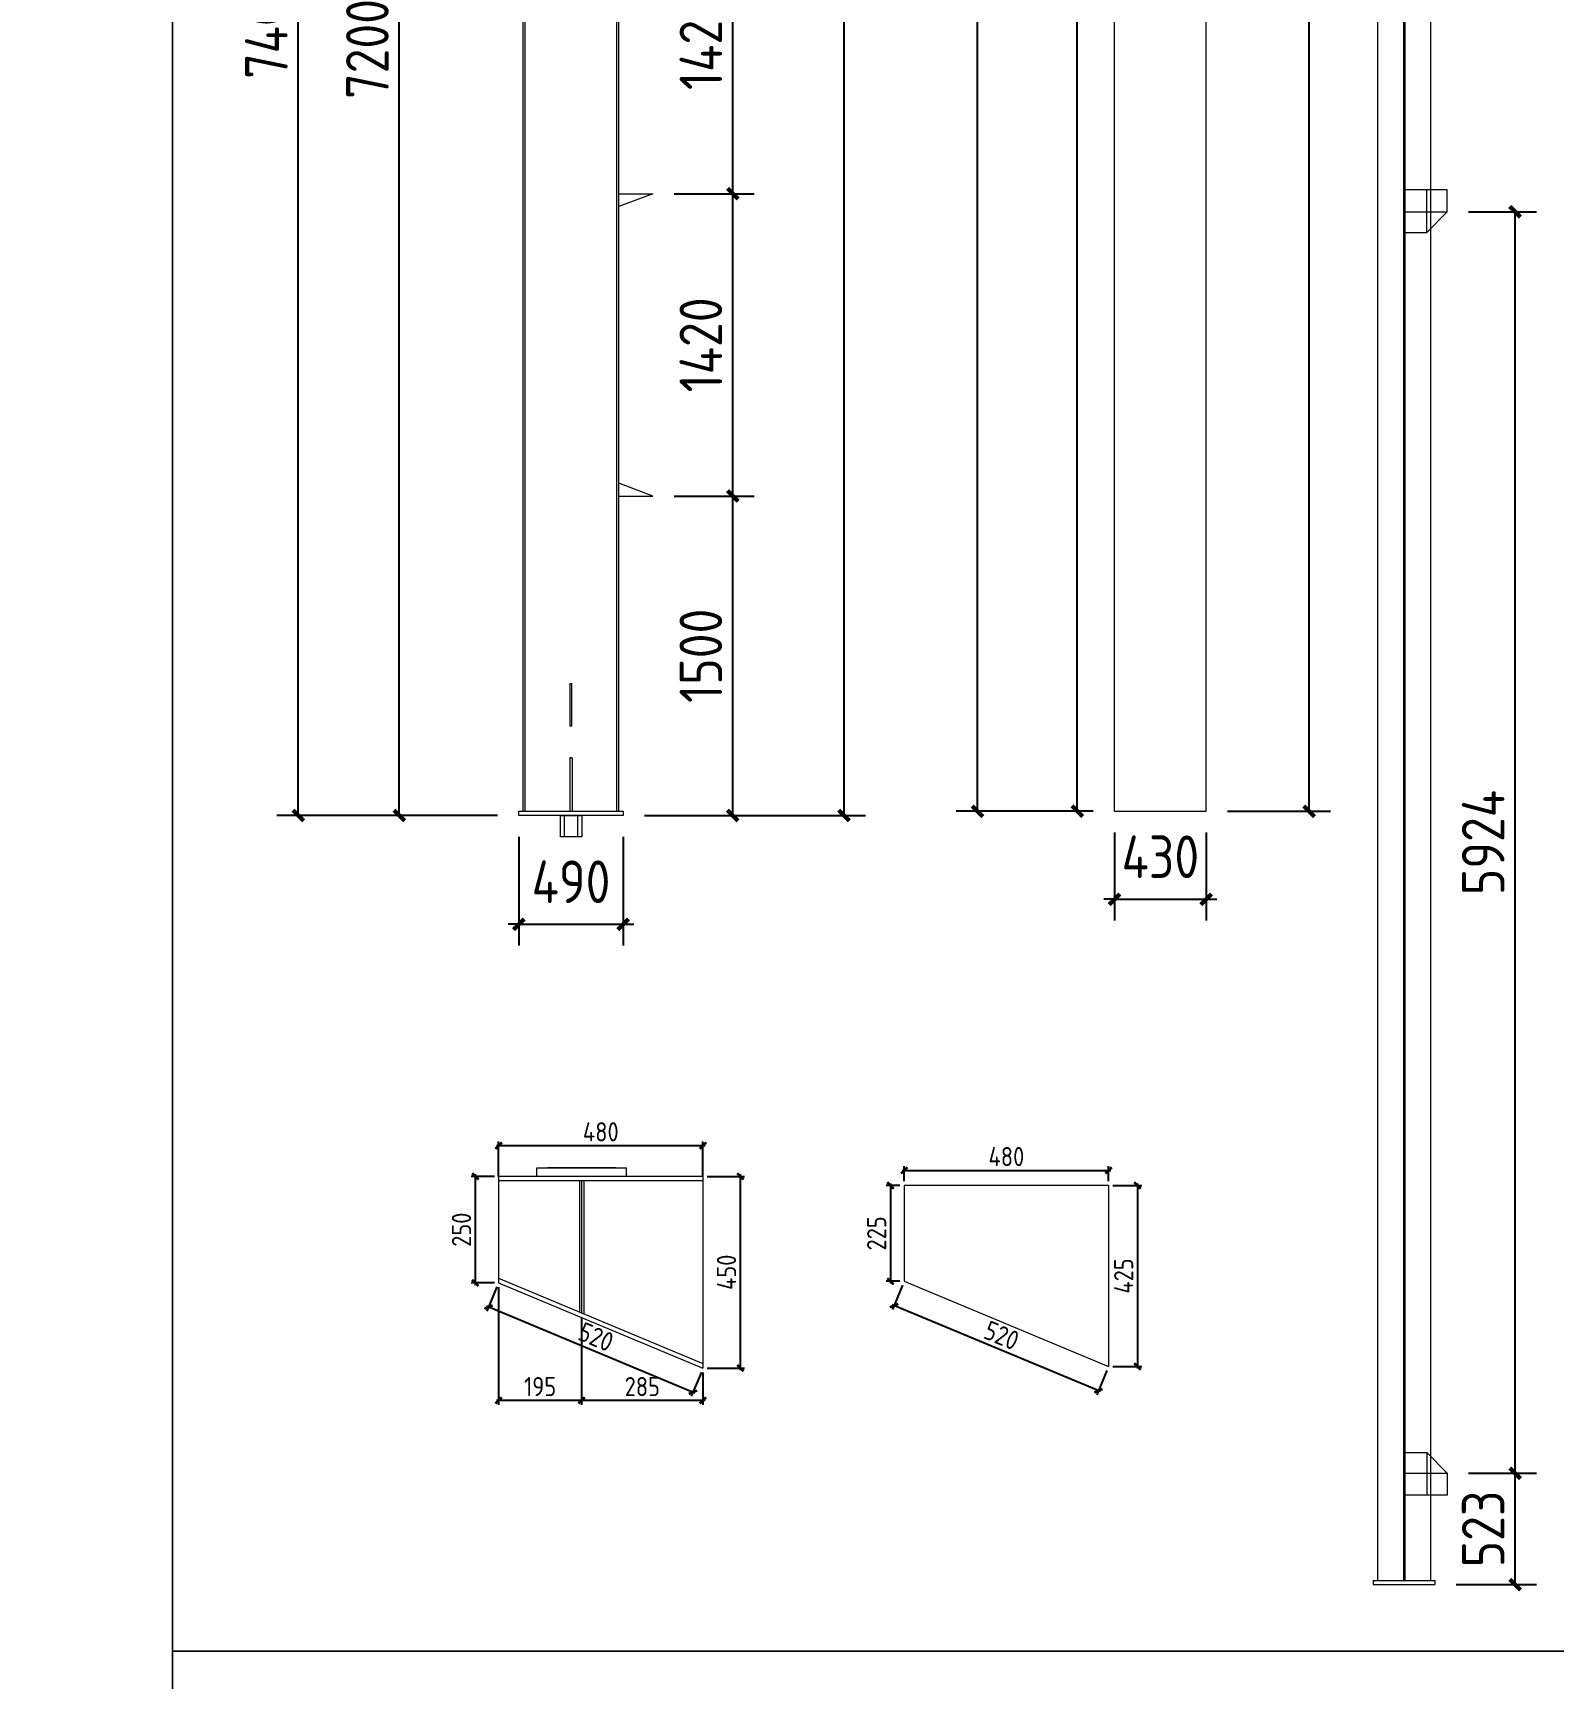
# Model space of a CAD drawing. Extents: x 485428 to 797698, y 56414 to 211814.
# Drawn here: x 671882 to 679024, y 125287 to 133014 of the extents above; entities that cross this region are included whole.
import ezdxf

# ---------------------------------------------------------------- set-up
doc = ezdxf.new("R2010")
doc.units = 0
doc.header["$LTSCALE"] = 1000
doc.header["$MEASUREMENT"] = 0
doc.linetypes.add('DASH', pattern=[0.35, 0.25, -0.1])
doc.layers.add('DOTE', color=1, linetype='Continuous')
doc.styles.get("Standard").update_dxf_attribs({"font": 'gbenor.shx', "bigfont": 'gbcbig.shx'})
doc.dimstyles.get("Standard").update_dxf_attribs({"dimscale": 100, "dimtxt": 2, "dimasz": 0.4, "dimexe": 0.5, "dimexo": 1, "dimgap": 0.5, "dimtad": 1, "dimdec": 0, "dimzin": 0, "dimdsep": 46, "dimtxsty": 'Standard', "dimblk": 'ARCHTICK', "dimcen": 0.09, "dimadec": 0, "dimazin": 0, "dimtfac": 1, "dimtdec": 0, "dimtix": 1, "dimtmove": 2, "dimatfit": 3, "dimfxl": 1, "dimtolj": 1, "dimtzin": 0, "dimarcsym": 0})

# ---------------------------------------------------------------- blocks, each defined once
blk = doc.blocks.new('_ArchTick')
at = {"color": 0, "linetype": 'ByBlock', "const_width": 0.4}
blk.add_lwpolyline([(-0.5, -0.5), (0.5, 0.5)], dxfattribs=at)
blk = doc.blocks.new('*D471')
at = {"color": 3, "lineweight": -2}
for p, q in [((674895.2, 130838.5), (675270.1, 130838.5)), ((675170.1, 129338.5), (675170.1, 130838.5)), ((674755.2, 129338.5), (675270.1, 129338.5))]:
    blk.add_line(p, q, dxfattribs=at)
at = {"layer": 'Defpoints', "color": 0}
for p in [(674795.2, 130838.5), (675170.1, 130838.5), (674655.2, 129338.5)]:
    blk.add_point(p, dxfattribs=at)
at = {"color": 3, "lineweight": -2, "xscale": 50, "yscale": 50, "zscale": 50}
for p, rotation in [((675170.1, 130838.5), 90), ((675170.1, 129338.5), 270)]:
    blk.add_blockref('_ArchTick', p, dxfattribs=dict(at, rotation=rotation))
at = {"color": 0, "lineweight": 15, "insert": (675020.1, 130088.5), "char_height": 200, "attachment_point": 5, "rotation": 90}
blk.add_mtext('\\A1;1500', dxfattribs=at)
blk = doc.blocks.new('*D472')
at = {"color": 3, "lineweight": -2}
for p, q in [((674895.2, 132258.5), (675270.1, 132258.5)), ((675170.1, 130838.5), (675170.1, 132258.5)), ((674895.2, 130838.5), (675270.1, 130838.5))]:
    blk.add_line(p, q, dxfattribs=at)
at = {"layer": 'Defpoints', "color": 0}
for p in [(674795.2, 132258.5), (675170.1, 132258.5), (674795.2, 130838.5)]:
    blk.add_point(p, dxfattribs=at)
at = {"color": 3, "lineweight": -2, "xscale": 50, "yscale": 50, "zscale": 50}
for p, rotation in [((675170.1, 132258.5), 90), ((675170.1, 130838.5), 270)]:
    blk.add_blockref('_ArchTick', p, dxfattribs=dict(at, rotation=rotation))
at = {"color": 0, "lineweight": 15, "insert": (675020.1, 131548.5), "char_height": 200, "attachment_point": 5, "rotation": 90}
blk.add_mtext('\\A1;1420', dxfattribs=at)
blk = doc.blocks.new('*D473')
at = {"color": 3, "lineweight": -2}
for p, q in [((674895.2, 133678.5), (675270.1, 133678.5)), ((675170.1, 132258.5), (675170.1, 133678.5)), ((674895.2, 132258.5), (675270.1, 132258.5))]:
    blk.add_line(p, q, dxfattribs=at)
at = {"layer": 'Defpoints', "color": 0}
for p in [(674795.2, 133678.5), (675170.1, 133678.5), (674795.2, 132258.5)]:
    blk.add_point(p, dxfattribs=at)
at = {"color": 3, "lineweight": -2, "xscale": 50, "yscale": 50, "zscale": 50}
for p, rotation in [((675170.1, 133678.5), 90), ((675170.1, 132258.5), 270)]:
    blk.add_blockref('_ArchTick', p, dxfattribs=dict(at, rotation=rotation))
at = {"color": 0, "lineweight": 15, "insert": (675020.1, 132968.5), "char_height": 200, "attachment_point": 5, "rotation": 90}
blk.add_mtext('\\A1;1420', dxfattribs=at)
blk = doc.blocks.new('*D477')
at = {"color": 3, "lineweight": -2}
for p, q in [((673605.2, 136538.5), (673503.6, 136538.5)), ((673603.6, 129338.5), (673603.6, 136538.5)), ((674065.2, 129338.5), (673503.6, 129338.5))]:
    blk.add_line(p, q, dxfattribs=at)
at = {"layer": 'Defpoints', "color": 0}
for p in [(673603.6, 136538.5), (673705.2, 136538.5), (674165.2, 129338.5)]:
    blk.add_point(p, dxfattribs=at)
at = {"color": 3, "lineweight": -2, "xscale": 50, "yscale": 50, "zscale": 50}
for p, rotation in [((673603.6, 136538.5), 90), ((673603.6, 129338.5), 270)]:
    blk.add_blockref('_ArchTick', p, dxfattribs=dict(at, rotation=rotation))
at = {"color": 0, "lineweight": 15, "insert": (673453.6, 132938.5), "char_height": 200, "attachment_point": 5, "rotation": 90}
blk.add_mtext('\\A1;7200', dxfattribs=at)
blk = doc.blocks.new('*D479')
at = {"color": 3, "lineweight": -2}
for p, q in [((674735.2, 139338.5), (675792.9, 139338.5)), ((675692.9, 129338.5), (675692.9, 139338.5)), ((674755.2, 129338.5), (675792.9, 129338.5))]:
    blk.add_line(p, q, dxfattribs=at)
at = {"layer": 'Defpoints', "color": 0}
for p in [(674635.2, 139338.5), (675692.9, 139338.5), (674655.2, 129338.5)]:
    blk.add_point(p, dxfattribs=at)
at = {"color": 3, "lineweight": -2, "xscale": 50, "yscale": 50, "zscale": 50}
for p, rotation in [((675692.9, 139338.5), 90), ((675692.9, 129338.5), 270)]:
    blk.add_blockref('_ArchTick', p, dxfattribs=dict(at, rotation=rotation))
at = {"color": 0, "lineweight": 15, "insert": (675542.9, 134338.5), "char_height": 200, "attachment_point": 5, "rotation": 90}
blk.add_mtext('\\A1;10000', dxfattribs=at)
blk = doc.blocks.new('*D468')
at = {"color": 3, "lineweight": -2}
for p, q in [((673503.6, 136738.5), (673028.8, 136738.5)), ((673128.8, 129338.5), (673128.8, 136738.5)), ((674065.2, 129338.5), (673028.8, 129338.5))]:
    blk.add_line(p, q, dxfattribs=at)
at = {"layer": 'Defpoints', "color": 0}
for p in [(673128.8, 136738.5), (673603.6, 136738.5), (674165.2, 129338.5)]:
    blk.add_point(p, dxfattribs=at)
at = {"color": 3, "lineweight": -2, "xscale": 50, "yscale": 50, "zscale": 50}
for p, rotation in [((673128.8, 136738.5), 90), ((673128.8, 129338.5), 270)]:
    blk.add_blockref('_ArchTick', p, dxfattribs=dict(at, rotation=rotation))
at = {"color": 0, "lineweight": 15, "insert": (672978.8, 133038.5), "char_height": 200, "attachment_point": 5, "rotation": 90}
blk.add_mtext('\\A1;7400', dxfattribs=at)
blk = doc.blocks.new('*D480')
at = {"color": 3, "lineweight": -2}
for p, q in [((676963.7, 129258.5), (676963.7, 128844.7)), ((677393.7, 129258.5), (677393.7, 128844.7)), ((676963.7, 128944.7), (676913.7, 128944.7)), ((676963.7, 128944.7), (677393.7, 128944.7)), ((677393.7, 128944.7), (677443.7, 128944.7))]:
    blk.add_line(p, q, dxfattribs=at)
at = {"layer": 'Defpoints', "color": 0}
for p in [(676963.7, 129358.5), (677393.7, 129358.5), (677393.7, 128944.7)]:
    blk.add_point(p, dxfattribs=at)
at = {"color": 3, "lineweight": -2, "xscale": 50, "yscale": 50, "zscale": 50}
blk.add_blockref('_ArchTick', (676963.7, 128944.7), dxfattribs=at)
at = {"color": 3, "lineweight": -2, "xscale": 50, "yscale": 50, "zscale": 50, "rotation": 180}
blk.add_blockref('_ArchTick', (677393.7, 128944.7), dxfattribs=at)
at = {"color": 0, "lineweight": 15, "insert": (677178.7, 129144.7), "char_height": 200, "attachment_point": 5}
blk.add_mtext('\\A1;430', dxfattribs=at)
blk = doc.blocks.new('*D470')
at = {"color": 3, "lineweight": -2}
for p, q in [((674165.2, 129238.5), (674165.2, 128727.3)), ((674655.2, 129238.5), (674655.2, 128727.3)), ((674165.2, 128827.3), (674115.2, 128827.3)), ((674165.2, 128827.3), (674655.2, 128827.3)), ((674655.2, 128827.3), (674705.2, 128827.3))]:
    blk.add_line(p, q, dxfattribs=at)
at = {"layer": 'Defpoints', "color": 0}
for p in [(674165.2, 129338.5), (674655.2, 129338.5), (674655.2, 128827.3)]:
    blk.add_point(p, dxfattribs=at)
at = {"color": 3, "lineweight": -2, "xscale": 50, "yscale": 50, "zscale": 50}
blk.add_blockref('_ArchTick', (674165.2, 128827.3), dxfattribs=at)
at = {"color": 3, "lineweight": -2, "xscale": 50, "yscale": 50, "zscale": 50, "rotation": 180}
blk.add_blockref('_ArchTick', (674655.2, 128827.3), dxfattribs=at)
at = {"color": 0, "lineweight": 15, "insert": (674410.2, 129027.3), "char_height": 200, "attachment_point": 5}
blk.add_mtext('\\A1;490', dxfattribs=at)
blk = doc.blocks.new('*D481')
at = {"color": 3, "lineweight": -2}
for p, q in [((676863.7, 138544.5), (676688.3, 138544.5)), ((676788.3, 129358.5), (676788.3, 138544.5)), ((676863.7, 129358.5), (676688.3, 129358.5))]:
    blk.add_line(p, q, dxfattribs=at)
at = {"layer": 'Defpoints', "color": 0}
for p in [(676788.3, 138544.5), (676963.7, 138544.5), (676963.7, 129358.5)]:
    blk.add_point(p, dxfattribs=at)
at = {"color": 3, "lineweight": -2, "xscale": 50, "yscale": 50, "zscale": 50}
for p, rotation in [((676788.3, 138544.5), 90), ((676788.3, 129358.5), 270)]:
    blk.add_blockref('_ArchTick', p, dxfattribs=dict(at, rotation=rotation))
at = {"color": 0, "lineweight": 15, "insert": (676631.7, 133951.5), "char_height": 200, "attachment_point": 5, "rotation": 90}
blk.add_mtext('\\A1;内翼板 9186', dxfattribs=at)
blk = doc.blocks.new('*D483')
at = {"color": 3, "lineweight": -2}
for p, q in [((677493.7, 139329.4), (677977.9, 139329.4)), ((677877.9, 129358.5), (677877.9, 139329.4)), ((677493.7, 129358.5), (677977.9, 129358.5))]:
    blk.add_line(p, q, dxfattribs=at)
at = {"layer": 'Defpoints', "color": 0}
for p in [(677393.7, 139329.4), (677877.9, 139329.4), (677393.7, 129358.5)]:
    blk.add_point(p, dxfattribs=at)
at = {"color": 3, "lineweight": -2, "xscale": 50, "yscale": 50, "zscale": 50}
for p, rotation in [((677877.9, 139329.4), 90), ((677877.9, 129358.5), 270)]:
    blk.add_blockref('_ArchTick', p, dxfattribs=dict(at, rotation=rotation))
at = {"color": 0, "lineweight": 15, "insert": (677721.3, 134344), "char_height": 200, "attachment_point": 5, "rotation": 90}
blk.add_mtext('\\A1;外翼板 9971', dxfattribs=at)
blk = doc.blocks.new('*D485')
at = {"color": 3, "lineweight": -2}
for p, q in [((676863.7, 139372.4), (676219.7, 139372.4)), ((676319.7, 129358.5), (676319.7, 139372.4)), ((676863.7, 129358.5), (676219.7, 129358.5))]:
    blk.add_line(p, q, dxfattribs=at)
at = {"layer": 'Defpoints', "color": 0}
for p in [(676319.7, 139372.4), (676963.7, 139372.4), (676963.7, 129358.5)]:
    blk.add_point(p, dxfattribs=at)
at = {"color": 3, "lineweight": -2, "xscale": 50, "yscale": 50, "zscale": 50}
for p, rotation in [((676319.7, 139372.4), 90), ((676319.7, 129358.5), 270)]:
    blk.add_blockref('_ArchTick', p, dxfattribs=dict(at, rotation=rotation))
at = {"color": 0, "lineweight": 15, "insert": (676163, 134365.5), "char_height": 200, "attachment_point": 5, "rotation": 90}
blk.add_mtext('\\A1;腹板 10014', dxfattribs=at)
blk = doc.blocks.new('*D486')
at = {"color": 3, "lineweight": -2}
for p, q in [((678626.8, 126249.5), (678945.3, 126249.5)), ((678845.3, 125726.5), (678845.3, 126249.5)), ((678568.8, 125726.5), (678945.3, 125726.5))]:
    blk.add_line(p, q, dxfattribs=at)
at = {"layer": 'Defpoints', "color": 0}
for p in [(678526.8, 126249.5), (678845.3, 126249.5), (678468.8, 125726.5)]:
    blk.add_point(p, dxfattribs=at)
at = {"color": 3, "lineweight": -2, "xscale": 50, "yscale": 50, "zscale": 50}
for p, rotation in [((678845.3, 126249.5), 90), ((678845.3, 125726.5), 270)]:
    blk.add_blockref('_ArchTick', p, dxfattribs=dict(at, rotation=rotation))
at = {"color": 0, "lineweight": 15, "insert": (678695.3, 125988), "char_height": 200, "attachment_point": 5, "rotation": 90}
blk.add_mtext('\\A1;523', dxfattribs=at)
blk = doc.blocks.new('*D487')
at = {"color": 3, "lineweight": -2}
for p, q in [((678626.8, 132173.5), (678945.3, 132173.5)), ((678845.3, 126249.5), (678845.3, 132173.5)), ((678626.8, 126249.5), (678945.3, 126249.5))]:
    blk.add_line(p, q, dxfattribs=at)
at = {"layer": 'Defpoints', "color": 0}
for p in [(678526.8, 132173.5), (678845.3, 132173.5), (678526.8, 126249.5)]:
    blk.add_point(p, dxfattribs=at)
at = {"color": 3, "lineweight": -2, "xscale": 50, "yscale": 50, "zscale": 50}
for p, rotation in [((678845.3, 132173.5), 90), ((678845.3, 126249.5), 270)]:
    blk.add_blockref('_ArchTick', p, dxfattribs=dict(at, rotation=rotation))
at = {"color": 0, "lineweight": 15, "insert": (678695.3, 129211.5), "char_height": 200, "attachment_point": 5, "rotation": 90}
blk.add_mtext('\\A1;5924', dxfattribs=at)
blk = doc.blocks.new('*D660')
at = {"color": 3, "lineweight": -2}
for p, q in [((674050.1, 127643.3), (673940.7, 127643.3)), ((673960.7, 127133.3), (673960.7, 127653.3)), ((674050.1, 127143.3), (673940.7, 127143.3))]:
    blk.add_line(p, q, dxfattribs=at)
at = {"layer": 'Defpoints', "color": 0}
for p in [(673960.7, 127643.3), (674070.1, 127643.3), (674070.1, 127143.3)]:
    blk.add_point(p, dxfattribs=at)
at = {"color": 3, "lineweight": -2, "xscale": 30, "yscale": 30, "zscale": 30}
for p, rotation in [((673960.7, 127643.3), 90), ((673960.7, 127143.3), 270)]:
    blk.add_blockref('_ArchTick', p, dxfattribs=dict(at, rotation=rotation))
at = {"color": 0, "lineweight": 15, "insert": (673895.7, 127393.3), "char_height": 90, "attachment_point": 5, "rotation": 90}
blk.add_mtext('\\A1;250', dxfattribs=at)
blk = doc.blocks.new('*D661')
at = {"color": 3, "lineweight": -2}
for p, q in [((675050.1, 127643.3), (675225.8, 127643.3)), ((675205.8, 126733.3), (675205.8, 127653.3)), ((675050.1, 126743.3), (675225.8, 126743.3))]:
    blk.add_line(p, q, dxfattribs=at)
at = {"layer": 'Defpoints', "color": 0}
for p in [(675030.1, 127643.3), (675205.8, 127643.3), (675030.1, 126743.3)]:
    blk.add_point(p, dxfattribs=at)
at = {"color": 3, "lineweight": -2, "xscale": 30, "yscale": 30, "zscale": 30}
for p, rotation in [((675205.8, 127643.3), 90), ((675205.8, 126743.3), 270)]:
    blk.add_blockref('_ArchTick', p, dxfattribs=dict(at, rotation=rotation))
at = {"color": 0, "lineweight": 15, "insert": (675140.8, 127193.3), "char_height": 90, "attachment_point": 5, "rotation": 90}
blk.add_mtext('\\A1;450', dxfattribs=at)
blk = doc.blocks.new('*D662')
at = {"color": 3, "lineweight": -2}
for p, q in [((674062.4, 127124.8), (674015.2, 127011.4)), ((674992.1, 126626), (674013.6, 127033.7)), ((675022.4, 126724.8), (674975.2, 126611.4))]:
    blk.add_line(p, q, dxfattribs=at)
at = {"layer": 'Defpoints', "color": 0}
for p in [(674070.1, 127143.3), (674022.9, 127029.9), (675030.1, 126743.3)]:
    blk.add_point(p, dxfattribs=at)
at = {"color": 3, "lineweight": -2, "xscale": 30, "yscale": 30, "zscale": 30}
for p, rotation in [((674022.9, 127029.9), 157.3801350519596), ((674982.9, 126629.9), 337.3801350519596)]:
    blk.add_blockref('_ArchTick', p, dxfattribs=dict(at, rotation=rotation))
at = {"color": 0, "lineweight": 15, "insert": (674527.9, 126889.9), "char_height": 90, "attachment_point": 5, "rotation": 337.38014}
blk.add_mtext('\\A1;520', dxfattribs=at)
blk = doc.blocks.new('*D663')
at = {"color": 3, "lineweight": -2}
for p, q in [((674070.1, 127643.3), (674070.1, 127807.8)), ((675030.1, 127643.3), (675030.1, 127807.8)), ((675040.1, 127787.8), (674060.1, 127787.8))]:
    blk.add_line(p, q, dxfattribs=at)
at = {"layer": 'Defpoints', "color": 0}
for p in [(674070.1, 127787.8), (674070.1, 127623.3), (675030.1, 127623.3)]:
    blk.add_point(p, dxfattribs=at)
at = {"color": 3, "lineweight": -2, "xscale": 30, "yscale": 30, "zscale": 30, "rotation": 180}
blk.add_blockref('_ArchTick', (674070.1, 127787.8), dxfattribs=at)
at = {"color": 3, "lineweight": -2, "xscale": 30, "yscale": 30, "zscale": 30}
blk.add_blockref('_ArchTick', (675030.1, 127787.8), dxfattribs=at)
at = {"color": 0, "lineweight": 15, "insert": (674550.1, 127852.8), "char_height": 90, "attachment_point": 5}
blk.add_mtext('\\A1;480', dxfattribs=at)
blk = doc.blocks.new('*D664')
at = {"color": 3, "lineweight": -2}
for p, q in [((674460.1, 126982.4), (674460.1, 126571.5)), ((675030.1, 126723.3), (675030.1, 126571.5)), ((675040.1, 126591.5), (674450.1, 126591.5))]:
    blk.add_line(p, q, dxfattribs=at)
at = {"layer": 'Defpoints', "color": 0}
for p in [(674460.1, 127002.4), (675030.1, 126743.3), (674460.1, 126591.5)]:
    blk.add_point(p, dxfattribs=at)
at = {"color": 3, "lineweight": -2, "xscale": 30, "yscale": 30, "zscale": 30, "rotation": 180}
blk.add_blockref('_ArchTick', (674460.1, 126591.5), dxfattribs=at)
at = {"color": 3, "lineweight": -2, "xscale": 30, "yscale": 30, "zscale": 30}
blk.add_blockref('_ArchTick', (675030.1, 126591.5), dxfattribs=at)
at = {"color": 0, "lineweight": 15, "insert": (674745.1, 126656.5), "char_height": 90, "attachment_point": 5}
blk.add_mtext('\\A1;285', dxfattribs=at)
blk = doc.blocks.new('*D665')
at = {"color": 3, "lineweight": -2}
for p, q in [((674070.1, 127123.3), (674070.1, 126571.5)), ((674460.1, 126982.4), (674460.1, 126571.5)), ((674470.1, 126591.5), (674060.1, 126591.5))]:
    blk.add_line(p, q, dxfattribs=at)
at = {"layer": 'Defpoints', "color": 0}
for p in [(674070.1, 127143.3), (674460.1, 127002.4), (674070.1, 126591.5)]:
    blk.add_point(p, dxfattribs=at)
at = {"color": 3, "lineweight": -2, "xscale": 30, "yscale": 30, "zscale": 30, "rotation": 180}
blk.add_blockref('_ArchTick', (674070.1, 126591.5), dxfattribs=at)
at = {"color": 3, "lineweight": -2, "xscale": 30, "yscale": 30, "zscale": 30}
blk.add_blockref('_ArchTick', (674460.1, 126591.5), dxfattribs=at)
at = {"color": 0, "lineweight": 15, "insert": (674265.1, 126656.5), "char_height": 90, "attachment_point": 5}
blk.add_mtext('\\A1;195', dxfattribs=at)
blk = doc.blocks.new('*D965')
at = {"color": 3, "lineweight": -2}
for p, q in [((675955.4, 127600.9), (675890.9, 127600.9)), ((675910.9, 127610.9), (675910.9, 127140.9)), ((675955.4, 127150.9), (675890.9, 127150.9))]:
    blk.add_line(p, q, dxfattribs=at)
at = {"layer": 'Defpoints', "color": 0}
for p in [(675975.4, 127600.9), (675910.9, 127150.9), (675975.4, 127150.9)]:
    blk.add_point(p, dxfattribs=at)
at = {"color": 3, "lineweight": -2, "xscale": 30, "yscale": 30, "zscale": 30}
for p, rotation in [((675910.9, 127600.9), 90), ((675910.9, 127150.9), 270)]:
    blk.add_blockref('_ArchTick', p, dxfattribs=dict(at, rotation=rotation))
at = {"color": 0, "lineweight": 15, "insert": (675845.9, 127375.9), "char_height": 90, "attachment_point": 5, "rotation": 90}
blk.add_mtext('\\A1;225', dxfattribs=at)
blk = doc.blocks.new('*D966')
at = {"color": 3, "lineweight": -2}
for p, q in [((675965.4, 127671.5), (676945.4, 127671.5)), ((675975.4, 127620.9), (675975.4, 127691.5)), ((676935.4, 127620.9), (676935.4, 127691.5))]:
    blk.add_line(p, q, dxfattribs=at)
at = {"layer": 'Defpoints', "color": 0}
for p in [(676935.4, 127671.5), (675975.4, 127600.9), (676935.4, 127600.9)]:
    blk.add_point(p, dxfattribs=at)
at = {"color": 3, "lineweight": -2, "xscale": 30, "yscale": 30, "zscale": 30, "rotation": 180}
blk.add_blockref('_ArchTick', (675975.4, 127671.5), dxfattribs=at)
at = {"color": 3, "lineweight": -2, "xscale": 30, "yscale": 30, "zscale": 30}
blk.add_blockref('_ArchTick', (676935.4, 127671.5), dxfattribs=at)
at = {"color": 0, "lineweight": 15, "insert": (676455.4, 127736.5), "char_height": 90, "attachment_point": 5}
blk.add_mtext('\\A1;480', dxfattribs=at)
blk = doc.blocks.new('*D967')
at = {"color": 3, "lineweight": -2}
for p, q in [((675967.7, 127132.5), (675920.1, 127018.3)), ((676897, 126632.9), (675918.6, 127040.6)), ((676927.7, 126732.5), (676880.1, 126618.3))]:
    blk.add_line(p, q, dxfattribs=at)
at = {"layer": 'Defpoints', "color": 0}
for p in [(675975.4, 127150.9), (675927.8, 127036.8), (676935.4, 126750.9)]:
    blk.add_point(p, dxfattribs=at)
at = {"color": 3, "lineweight": -2, "xscale": 30, "yscale": 30, "zscale": 30}
for p, rotation in [((675927.8, 127036.8), 157.3801350519556), ((676887.8, 126636.8), 337.3801350519557)]:
    blk.add_blockref('_ArchTick', p, dxfattribs=dict(at, rotation=rotation))
at = {"color": 0, "lineweight": 15, "insert": (676432.8, 126896.8), "char_height": 90, "attachment_point": 5, "rotation": 337.38014}
blk.add_mtext('\\A1;520', dxfattribs=at)
blk = doc.blocks.new('*D968')
at = {"color": 3, "lineweight": -2}
for p, q in [((676955.4, 127600.9), (677091.3, 127600.9)), ((677071.3, 127610.9), (677071.3, 126740.9)), ((676955.4, 126750.9), (677091.3, 126750.9))]:
    blk.add_line(p, q, dxfattribs=at)
at = {"layer": 'Defpoints', "color": 0}
for p in [(676935.4, 127600.9), (676935.4, 126750.9), (677071.3, 126750.9)]:
    blk.add_point(p, dxfattribs=at)
at = {"color": 3, "lineweight": -2, "xscale": 30, "yscale": 30, "zscale": 30}
for p, rotation in [((677071.3, 127600.9), 90), ((677071.3, 126750.9), 270)]:
    blk.add_blockref('_ArchTick', p, dxfattribs=dict(at, rotation=rotation))
at = {"color": 0, "lineweight": 15, "insert": (677006.3, 127175.9), "char_height": 90, "attachment_point": 5, "rotation": 90}
blk.add_mtext('\\A1;425', dxfattribs=at)
blk = doc.blocks.new('*D993')
at = {"color": 0, "lineweight": -2}
blk.add_arc((677393.7, 139372.4), 345.6, 180, 270, dxfattribs=at)
at = {"layer": 'Defpoints', "color": 0}
for p in [(676963.7, 139372.4), (677393.7, 139372.4), (677393.7, 139329.4), (677094.4, 139199.6), (677393.7, 129358.5)]:
    blk.add_point(p, dxfattribs=at)
at = {"color": 0, "lineweight": -2, "xscale": 50, "yscale": 50, "zscale": 50}
for p, rotation in [((677048.1, 139372.4), 89.99999999998869), ((677393.7, 139026.8), 359.9999999999994)]:
    blk.add_blockref('_ArchTick', p, dxfattribs=dict(at, rotation=rotation))
at = {"color": 0, "lineweight": 15, "insert": (677290.7, 139269.5), "char_height": 200, "attachment_point": 5, "rotation": 315}
blk.add_mtext('\\A1;90°', dxfattribs=at)

msp = doc.modelspace()

# ---------------------------------------------------------------- linework, layer by layer
at = {"lineweight": 15}
for p, q in [((678198.8, 135726.5), (678198.8, 125746.5)), ((678320.8, 135726.5), (678320.8, 125746.5)), ((678326.8, 135726.5), (678326.8, 125746.5)), ((678448.8, 125746.5), (678448.8, 135726.5)), ((674360.2, 129338.5), (674460.2, 129338.5)), ((676963.7, 129358.5), (677393.7, 129358.5)), ((675030.1, 127643.3), (674070.1, 127643.3)), ((674070.1, 127643.3), (674070.1, 127143.3)), ((674250.1, 127683.3), (674670.1, 127683.3)), ((674250.1, 127643.3), (674250.1, 127683.3)), ((674460.1, 127643.3), (674250.1, 127643.3)), ((674620.1, 127683.3), (674300.1, 127683.3)), ((674750.1, 127643.3), (674460.1, 127643.3)), ((674670.1, 127643.3), (674670.1, 127683.3)), ((675030.1, 127643.3), (675030.1, 126743.3)), ((675030.1, 127623.3), (674070.1, 127623.3)), ((674450.1, 127623.3), (674450.1, 127006.6)), ((674470.1, 127623.3), (674470.1, 126998.3)), ((676935.4, 127600.9), (675975.4, 127600.9)), ((675975.4, 127600.9), (675975.4, 127150.9)), ((676935.4, 127600.9), (676935.4, 126750.9)), ((674070.1, 127164.9), (675030.1, 126764.9)), ((674070.1, 127143.3), (675030.1, 126743.3)), ((675975.4, 127150.9), (676935.4, 126750.9))]:
    msp.add_line(p, q, dxfattribs=at)
at = {"color": 1, "linetype": 'DASH', "lineweight": 15}
msp.add_line((678323.8, 135726.5), (678323.8, 125746.5), dxfattribs=at)
at = {"color": 2, "lineweight": 15}
for p, q in [((678526.8, 132276.5), (678326.8, 132276.5)), ((678326.8, 132276.5), (678326.8, 132076.5)), ((678429.8, 132076.5), (678429.8, 132276.5)), ((678526.8, 132173.5), (678526.8, 132276.5)), ((674635.2, 132258.5), (674795.2, 132258.5)), ((674635.2, 132258.5), (674795.2, 132258.5)), ((674795.2, 132258.5), (674635.2, 132198.5)), ((678326.8, 132173.5), (678526.8, 132173.5)), ((678429.8, 132076.5), (678526.8, 132173.5)), ((678326.8, 132076.5), (678429.8, 132076.5)), ((674795.2, 130838.5), (674635.2, 130898.5)), ((674635.2, 130838.5), (674795.2, 130838.5)), ((674635.2, 130838.5), (674795.2, 130838.5)), ((674406.2, 129758.5), (674406.2, 129958.5)), ((674406.2, 129958.5), (674414.2, 129958.5)), ((674414.2, 129758.5), (674414.2, 129958.5)), ((674414.2, 129758.5), (674406.2, 129758.5)), ((674410.2, 129608.5), (674405.2, 129608.5)), ((674405.2, 129608.5), (674405.2, 129358.5)), ((674410.2, 129608.5), (674415.2, 129608.5)), ((674415.2, 129608.5), (674415.2, 129358.5)), ((674165.2, 129338.5), (674165.2, 129358.5)), ((674165.2, 129358.5), (674655.2, 129358.5)), ((674655.2, 129338.5), (674165.2, 129338.5)), ((674655.2, 129358.5), (674655.2, 129338.5)), ((678326.8, 126146.5), (678326.8, 126346.5)), ((678326.8, 126346.5), (678429.8, 126346.5)), ((678429.8, 126346.5), (678429.8, 126146.5)), ((678429.8, 126346.5), (678526.8, 126249.5)), ((678326.8, 126249.5), (678526.8, 126249.5)), ((678526.8, 126249.5), (678526.8, 126146.5)), ((678526.8, 126146.5), (678326.8, 126146.5)), ((678178.8, 125746.5), (678468.8, 125746.5)), ((678178.8, 125746.5), (678178.8, 125726.5)), ((678178.8, 125726.5), (678468.8, 125726.5)), ((678468.8, 125746.5), (678468.8, 125726.5))]:
    msp.add_line(p, q, dxfattribs=at)
at = {"color": 1, "lineweight": 15}
for p, q in [((674360.2, 129238.5), (674360.2, 129338.5)), ((674380.2, 129238.5), (674380.2, 129338.5)), ((674440.2, 129338.5), (674440.2, 129238.5)), ((674460.2, 129338.5), (674460.2, 129238.5)), ((674460.2, 129238.5), (674360.2, 129238.5)), ((674460.1, 127623.3), (674460.1, 127002.4))]:
    msp.add_line(p, q, dxfattribs=at)
at = {"lineweight": 15}
for points in [[(619078.1, 155114.2), (672538.1, 155114.2), (672538.1, 117314.2), (619078.1, 117314.2)], [(672538.1, 140264.2), (683038.1, 140264.2), (683038.1, 125414.2), (672538.1, 125414.2)], [(672538.1, 125414.2), (683038.1, 125414.2), (683038.1, 110564.2), (672538.1, 110564.2)]]:
    msp.add_lwpolyline(points, close=True, dxfattribs=at)
at = {"layer": 'DOTE', "color": 0, "lineweight": 15}
for p, q in [((674195.2, 129358.5), (674195.2, 139382.5)), ((674625.2, 129358.5), (674625.2, 139329.4)), ((674635.2, 129358.5), (674635.2, 139338.5)), ((677393.7, 129358.5), (677393.7, 139329.4)), ((674185.2, 129358.5), (674185.2, 138544.5)), ((676963.7, 129358.5), (676963.7, 138544.5))]:
    msp.add_line(p, q, dxfattribs=at)

# ---------------------------------------------------------------- dimensions: what is measured, and where the dimension line sits
at = {"color": 1, "lineweight": 15}
dim = msp.add_angular_dim_2l(base=(677094.4, 139199.6), line1=((677393.7, 129358.5), (677393.7, 139329.4)), line2=((676963.7, 139372.4), (677393.7, 139372.4)), dimstyle='Standard', override={"dimtxt": 2, "dimasz": 0.5, "dimgap": 1}, dxfattribs=at)
dim.commit()
dim.dimension.update_dxf_attribs({"geometry": '*D993', "text_midpoint": (677290.7, 139269.5)})
at = {"lineweight": 15}
for base, p1, p2, text, picture, middle in [((676319.7, 139372.4), (676963.7, 129358.5), (676963.7, 139372.4), '腹板 10014', '*D485', (676163, 134365.5)), ((677877.9, 139329.4), (677393.7, 129358.5), (677393.7, 139329.4), '外翼板 9971', '*D483', (677721.3, 134344)), ((676788.3, 138544.5), (676963.7, 129358.5), (676963.7, 138544.5), '内翼板 9186', '*D481', (676631.7, 133951.5))]:
    dim = msp.add_linear_dim(base=base, p1=p1, p2=p2, angle=90, text=text, dimstyle='Standard', override={"dimtxt": 2, "dimasz": 0.5, "dimexe": 1, "dimexo": 1, "dimclrd": 3, "dimclre": 3}, dxfattribs=at)
    dim.commit()
    dim.dimension.update_dxf_attribs({"geometry": picture, "text_midpoint": middle})
for base, p1, p2, picture, middle in [((675692.9, 139338.5), (674655.2, 129338.5), (674635.2, 139338.5), '*D479', (675542.9, 134338.5)), ((673128.8, 136738.5), (674165.2, 129338.5), (673603.6, 136738.5), '*D468', (672978.8, 133038.5)), ((673603.6, 136538.5), (674165.2, 129338.5), (673705.2, 136538.5), '*D477', (673453.6, 132938.5)), ((675170.1, 133678.5), (674795.2, 132258.5), (674795.2, 133678.5), '*D473', (675020.1, 132968.5)), ((675170.1, 132258.5), (674795.2, 130838.5), (674795.2, 132258.5), '*D472', (675020.1, 131548.5)), ((678845.3, 132173.5), (678526.8, 126249.5), (678526.8, 132173.5), '*D487', (678695.3, 129211.5)), ((675170.1, 130838.5), (674655.2, 129338.5), (674795.2, 130838.5), '*D471', (675020.1, 130088.5)), ((678845.3, 126249.5), (678468.8, 125726.5), (678526.8, 126249.5), '*D486', (678695.3, 125988))]:
    dim = msp.add_linear_dim(base=base, p1=p1, p2=p2, angle=90, dimstyle='Standard', override={"dimtxt": 2, "dimasz": 0.5, "dimexe": 1, "dimexo": 1, "dimclrd": 3, "dimclre": 3}, dxfattribs=at)
    dim.commit()
    dim.dimension.update_dxf_attribs({"geometry": picture, "text_midpoint": middle})
for base, p1, p2, override, picture, middle in [((674655.2, 128827.3), (674165.2, 129338.5), (674655.2, 129338.5), {"dimtxt": 2, "dimasz": 0.5, "dimexe": 1, "dimexo": 1, "dimgap": 1, "dimclrd": 3, "dimclre": 3}, '*D470', (674410.2, 129027.3)), ((674070.1, 126591.5), (674460.1, 127002.4), (674070.1, 127143.3), {"dimtxt": 0.9, "dimasz": 0.3, "dimexe": 0.2, "dimexo": 0.2, "dimgap": 0.2, "dimlfac": 0.5, "dimdle": 0.1, "dimclrd": 3, "dimclre": 3}, '*D665', (674265.1, 126656.5)), ((674460.1, 126591.5), (675030.1, 126743.3), (674460.1, 127002.4), {"dimtxt": 0.9, "dimasz": 0.3, "dimexe": 0.2, "dimexo": 0.2, "dimgap": 0.2, "dimlfac": 0.5, "dimdle": 0.1, "dimclrd": 3, "dimclre": 3}, '*D664', (674745.1, 126656.5))]:
    dim = msp.add_linear_dim(base=base, p1=p1, p2=p2, dimstyle='Standard', override=override, dxfattribs=at)
    dim.commit()
    dim.dimension.update_dxf_attribs({"geometry": picture, "text_midpoint": middle})
for p1, p2, distance, override, picture, middle in [((676963.7, 129358.5), (677393.7, 129358.5), -413.8, {"dimtxt": 2, "dimasz": 0.5, "dimexe": 1, "dimexo": 1, "dimgap": 1, "dimclrd": 3, "dimclre": 3}, '*D480', (677178.7, 129144.7)), ((675030.1, 127623.3), (674070.1, 127623.3), -164.6, {"dimtxt": 0.9, "dimasz": 0.3, "dimexe": 0.2, "dimexo": 0.2, "dimgap": 0.2, "dimlfac": 0.5, "dimdle": 0.1, "dimclrd": 3, "dimclre": 3}, '*D663', (674550.1, 127852.8)), ((675975.4, 127600.9), (676935.4, 127600.9), 70.5, {"dimtxt": 0.9, "dimasz": 0.3, "dimexe": 0.2, "dimexo": 0.2, "dimgap": 0.2, "dimlfac": 0.5, "dimdle": 0.1, "dimclrd": 3, "dimclre": 3}, '*D966', (676455.4, 127736.5)), ((674070.1, 127143.3), (674070.1, 127643.3), 109.4, {"dimtxt": 0.9, "dimasz": 0.3, "dimexe": 0.2, "dimexo": 0.2, "dimgap": 0.2, "dimlfac": 0.5, "dimdle": 0.1, "dimclrd": 3, "dimclre": 3}, '*D660', (673895.7, 127393.3)), ((675030.1, 126743.3), (675030.1, 127643.3), -175.7, {"dimtxt": 0.9, "dimasz": 0.3, "dimexe": 0.2, "dimexo": 0.2, "dimgap": 0.2, "dimlfac": 0.5, "dimdle": 0.1, "dimclrd": 3, "dimclre": 3}, '*D661', (675140.8, 127193.3)), ((675975.4, 127600.9), (675975.4, 127150.9), -64.5, {"dimtxt": 0.9, "dimasz": 0.3, "dimexe": 0.2, "dimexo": 0.2, "dimgap": 0.2, "dimlfac": 0.5, "dimdle": 0.1, "dimclrd": 3, "dimclre": 3}, '*D965', (675845.9, 127375.9)), ((676935.4, 127600.9), (676935.4, 126750.9), 136, {"dimtxt": 0.9, "dimasz": 0.3, "dimexe": 0.2, "dimexo": 0.2, "dimgap": 0.2, "dimlfac": 0.5, "dimdle": 0.1, "dimclrd": 3, "dimclre": 3}, '*D968', (677006.3, 127175.9)), ((675030.1, 126743.3), (674070.1, 127143.3), 122.8, {"dimtxt": 0.9, "dimasz": 0.3, "dimexe": 0.2, "dimexo": 0.2, "dimgap": 0.2, "dimlfac": 0.5, "dimdle": 0.1, "dimclrd": 3, "dimclre": 3}, '*D662', (674527.9, 126889.9)), ((676935.4, 126750.9), (675975.4, 127150.9), 123.6, {"dimtxt": 0.9, "dimasz": 0.3, "dimexe": 0.2, "dimexo": 0.2, "dimgap": 0.2, "dimlfac": 0.5, "dimdle": 0.1, "dimclrd": 3, "dimclre": 3}, '*D967', (676432.8, 126896.8))]:
    dim = msp.add_aligned_dim(p1=p1, p2=p2, distance=distance, dimstyle='Standard', override=override, dxfattribs=at)
    dim.commit()
    dim.dimension.update_dxf_attribs({"geometry": picture, "text_midpoint": middle})

doc.saveas('drawing.dxf')
